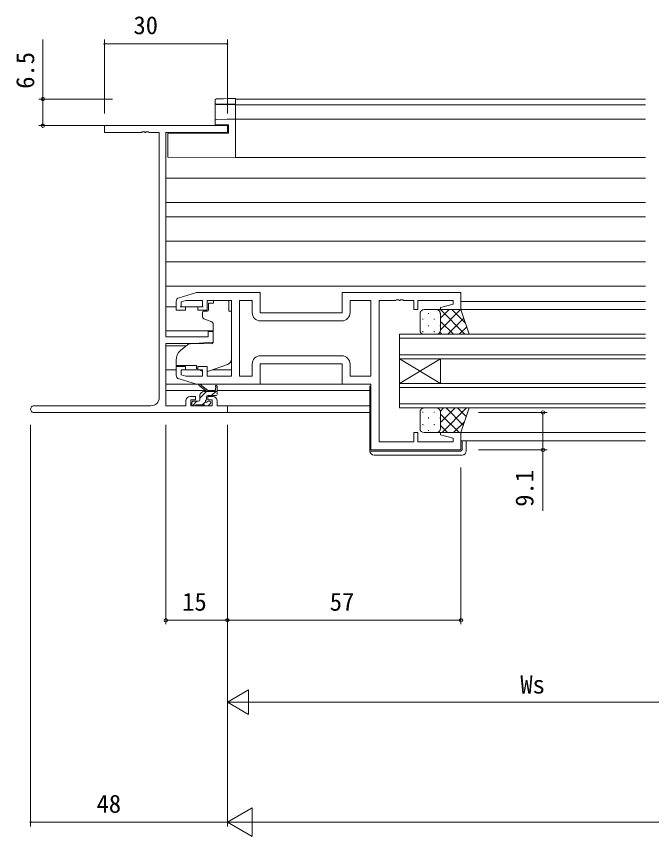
# Model space of a CAD drawing. Units: millimetres, scale not verified. Extents: x -567 to 567, y -403 to 403.
# Drawn here: x -4.3 to 150.7, y -261.4 to -61.2 of the extents above; entities that cross this region are included whole.
import ezdxf
from ezdxf.enums import TextEntityAlignment as Align

# ---------------------------------------------------------------- set-up
doc = ezdxf.new("R2010")
doc.units = ezdxf.units.MM
doc.header["$LTSCALE"] = 2
for name, color, linetype, lineweight in [('0-1_USER1', 4, 'Continuous', 9), ('0-2_YKK_ZWAK', 2, 'Continuous', 9), ('0-3_YKK_11', 7, 'Continuous', 9), ('0-4_YKK_12', 6, 'Continuous', 9)]:
    doc.layers.add(name, color=color, linetype=linetype, lineweight=lineweight)
doc.styles.add('ＭＳ ゴシック', font='')
doc.styles.get('ＭＳ ゴシック').set_extended_font_data('MS Gothic')

msp = doc.modelspace()

# ---------------------------------------------------------------- linework, layer by layer
at = {"layer": '0-1_USER1'}
for p, q in [((44.158, -82.324), (44.158, -81.688)), ((49.158, -82.358), (49.158, -81.558)), ((44.158, -82.414), (44.158, -82.324)), ((44.158, -86.671), (44.158, -82.414)), ((49.158, -82.658), (47.106, -82.623)), ((49.158, -82.358), (49.158, -82.658)), ((49.158, -82.784), (49.158, -83.084)), ((49.158, -85.989), (49.158, -83.084)), ((49.158, -85.989), (49.158, -86.289)), ((44.158, -87.631), (44.158, -86.671)), ((47.132, -87.683), (44.158, -87.631)), ((44.453, -86.371), (47.129, -86.324)), ((49.158, -95.089), (49.158, -86.589)), ((47.458, -89.689), (32.658, -89.818)), ((32.658, -94.945), (32.658, -89.818)), ((49.158, -95.089), (49.158, -95.689)), ((43.758, -131.189), (42.588, -131.189)), ((42.588, -132.189), (42.588, -131.189)), ((43.758, -130.519), (47.558, -130.519)), ((43.758, -130.519), (43.758, -131.189)), ((47.558, -130.519), (47.558, -131.189)), ((47.558, -132.189), (47.558, -131.189)), ((41.058, -133.489), (41.058, -134.539)), ((42.288, -133.189), (41.358, -133.189)), ((42.588, -132.189), (42.588, -132.889)), ((47.558, -133.189), (47.558, -132.189)), ((47.558, -133.189), (48.158, -133.189)), ((48.158, -144.744), (48.158, -133.189)), ((94.158, -137.789), (94.158, -133.789)), ((95.158, -132.789), (98.158, -132.789)), ((96.238, -133.609), (96.238, -133.809)), ((98.393, -132.817), (98.421, -132.789)), ((99.068, -133.609), (99.068, -133.809)), ((99.126, -132.789), (105.126, -138.789)), ((99.158, -134.881), (101.25, -132.789)), ((99.158, -137.709), (104.078, -132.789)), ((99.158, -133.789), (99.158, -137.789)), ((99.158, -133.789), (99.158, -137.789)), ((101.955, -132.789), (105.26, -136.094)), ((41.387, -135.009), (43.387, -135.737)), ((94.823, -135.024), (94.823, -135.224)), ((97.653, -135.024), (97.653, -135.224)), ((99.158, -135.649), (102.298, -138.789)), ((100.907, -138.789), (104.845, -134.851)), ((43.658, -136.185), (43.658, -140.792)), ((94.823, -138.054), (94.823, -138.254)), ((96.238, -136.639), (96.238, -136.839)), ((97.653, -138.054), (97.653, -138.254)), ((99.068, -136.639), (99.068, -136.839)), ((103.735, -138.789), (105.552, -136.972)), ((98.158, -138.789), (95.158, -138.789)), ((99.004, -138.323), (99.469, -138.789)), ((37.421, -141.372), (35.73, -142.791)), ((43.441, -141.091), (38.055, -141.138)), ((34.658, -145.089), (34.658, -146.389)), ((39.658, -146.689), (39.658, -147.186)), ((40.003, -147.347), (39.658, -147.186)), ((40.964, -147.795), (40.308, -147.489)), ((42.53, -147.83), (47.168, -146.155)), ((39.731, -150.989), (32.158, -150.989)), ((42.158, -152.759), (40.339, -151.358)), ((42.758, -152.759), (40.54, -151.076)), ((44.358, -151.633), (44.16, -152.759)), ((44.658, -153.459), (44.658, -151.46)), ((75.658, -150.989), (54.658, -150.989)), ((40.458, -154.386), (42.085, -152.759)), ((40.458, -154.859), (40.458, -153.759)), ((41.458, -152.759), (44.658, -152.759)), ((42.058, -154.698), (42.058, -154.059)), ((42.358, -153.759), (44.358, -153.759)), ((43.33, -153.759), (44.33, -152.759)), ((38.458, -155.459), (38.458, -155.959)), ((38.619, -156.225), (39.685, -155.159)), ((40.158, -155.159), (38.758, -155.159)), ((39.458, -156.059), (41.558, -156.059)), ((41.03, -156.059), (41.829, -155.26)), ((42.858, -155.159), (42.519, -155.159)), ((42.57, -156.171), (43.07, -155.671)), ((38.758, -156.259), (39.258, -156.259)), ((41.758, -156.259), (42.358, -156.259)), ((94.158, -157.789), (94.158, -161.789)), ((94.823, -157.924), (94.823, -157.724)), ((98.158, -156.789), (95.158, -156.789)), ((97.653, -157.924), (97.653, -157.724)), ((99.125, -157.534), (99.869, -156.789)), ((99.158, -160.329), (102.698, -156.789)), ((99.158, -161.789), (99.158, -157.789)), ((99.158, -161.789), (99.158, -157.789)), ((99.526, -162.789), (105.526, -156.789)), ((100.507, -156.789), (104.745, -161.028)), ((103.335, -156.789), (105.452, -158.906)), ((96.238, -159.339), (96.238, -159.139)), ((99.068, -159.339), (99.068, -159.139)), ((99.158, -158.269), (103.678, -162.789)), ((102.355, -162.789), (105.06, -160.084)), ((94.823, -160.954), (94.823, -160.754)), ((97.653, -160.954), (97.653, -160.754)), ((99.158, -161.097), (100.85, -162.789)), ((95.158, -162.789), (98.158, -162.789)), ((96.238, -162.369), (96.238, -162.169)), ((99.068, -162.204), (99.068, -162.169)), ((104.458, -164.789), (104.458, -166.989)), ((105.458, -167.289), (105.458, -164.789)), ((81.958, -166.989), (81.958, -167.289)), ((82.458, -167.289), (81.958, -167.289)), ((104.158, -167.289), (82.458, -167.289)), ((82.958, -168.289), (104.458, -168.289))]:
    msp.add_line(p, q, dxfattribs=at)
for points in [[(44.163, -81.631), (44.163, -81.635), (44.162, -81.639), (44.161, -81.643), (44.161, -81.646), (44.16, -81.65), (44.16, -81.654), (44.16, -81.658), (44.159, -81.661), (44.159, -81.665), (44.159, -81.669), (44.159, -81.673), (44.158, -81.676), (44.158, -81.68), (44.158, -81.684), (44.158, -81.688)], [(44.225, -81.499), (44.222, -81.502), (44.22, -81.505), (44.218, -81.508), (44.215, -81.511), (44.213, -81.514), (44.211, -81.517), (44.209, -81.52), (44.207, -81.523), (44.205, -81.527), (44.203, -81.53), (44.201, -81.533), (44.199, -81.536), (44.197, -81.539), (44.195, -81.543), (44.194, -81.546), (44.192, -81.549), (44.19, -81.553), (44.189, -81.556), (44.187, -81.559), (44.185, -81.563), (44.184, -81.566), (44.182, -81.57), (44.181, -81.573), (44.179, -81.577), (44.178, -81.58), (44.177, -81.584), (44.175, -81.587), (44.174, -81.591), (44.173, -81.595), (44.172, -81.598), (44.171, -81.602), (44.17, -81.605), (44.168, -81.609), (44.168, -81.613), (44.167, -81.616), (44.166, -81.62), (44.165, -81.624), (44.164, -81.628), (44.163, -81.631)], [(44.329, -81.416), (44.327, -81.417), (44.324, -81.419), (44.321, -81.42), (44.318, -81.421), (44.316, -81.423), (44.313, -81.424), (44.31, -81.426), (44.307, -81.428), (44.305, -81.429), (44.302, -81.431), (44.299, -81.433), (44.296, -81.435), (44.293, -81.436), (44.291, -81.438), (44.288, -81.44), (44.285, -81.442), (44.282, -81.444), (44.279, -81.446), (44.276, -81.449), (44.274, -81.451), (44.271, -81.453), (44.268, -81.455), (44.265, -81.457), (44.263, -81.46), (44.26, -81.462), (44.257, -81.465), (44.255, -81.467), (44.252, -81.469), (44.249, -81.472), (44.247, -81.475), (44.244, -81.477), (44.242, -81.48), (44.239, -81.482), (44.237, -81.485), (44.234, -81.488), (44.232, -81.491), (44.229, -81.494), (44.227, -81.496), (44.225, -81.499)], [(44.402, -81.391), (44.401, -81.391), (44.4, -81.392), (44.398, -81.392), (44.397, -81.392), (44.396, -81.392), (44.394, -81.393), (44.393, -81.393), (44.392, -81.393), (44.39, -81.394), (44.389, -81.394), (44.387, -81.395), (44.386, -81.395), (44.384, -81.395), (44.382, -81.396), (44.381, -81.396), (44.379, -81.397), (44.377, -81.397), (44.376, -81.398), (44.374, -81.398), (44.372, -81.399), (44.37, -81.4), (44.368, -81.4), (44.366, -81.401), (44.364, -81.402), (44.362, -81.402), (44.36, -81.403), (44.358, -81.404), (44.356, -81.405), (44.354, -81.405), (44.351, -81.406), (44.349, -81.407), (44.347, -81.408), (44.344, -81.409), (44.342, -81.41), (44.339, -81.411), (44.337, -81.412), (44.334, -81.414), (44.332, -81.415), (44.329, -81.416)], [(44.441, -81.384), (44.44, -81.384), (44.439, -81.384), (44.438, -81.384), (44.437, -81.384), (44.437, -81.384), (44.436, -81.385), (44.435, -81.385), (44.434, -81.385), (44.433, -81.385), (44.432, -81.385), (44.431, -81.385), (44.43, -81.386), (44.429, -81.386), (44.428, -81.386), (44.427, -81.386), (44.426, -81.386), (44.426, -81.386), (44.425, -81.386), (44.424, -81.387), (44.423, -81.387), (44.422, -81.387), (44.421, -81.387), (44.42, -81.387), (44.419, -81.388), (44.418, -81.388), (44.417, -81.388), (44.416, -81.388), (44.415, -81.388), (44.414, -81.389), (44.412, -81.389), (44.411, -81.389), (44.41, -81.389), (44.409, -81.389), (44.408, -81.39), (44.407, -81.39), (44.406, -81.39), (44.405, -81.39), (44.403, -81.391), (44.402, -81.391)], [(44.478, -81.38), (44.477, -81.38), (44.476, -81.38), (44.475, -81.38), (44.474, -81.38), (44.473, -81.38), (44.472, -81.38), (44.471, -81.38), (44.47, -81.381), (44.469, -81.381), (44.468, -81.381), (44.467, -81.381), (44.466, -81.381), (44.465, -81.381), (44.464, -81.381), (44.463, -81.381), (44.462, -81.381), (44.461, -81.381), (44.46, -81.382), (44.459, -81.382), (44.458, -81.382), (44.457, -81.382), (44.456, -81.382), (44.455, -81.382), (44.454, -81.382), (44.453, -81.382), (44.453, -81.382), (44.452, -81.382), (44.451, -81.383), (44.45, -81.383), (44.449, -81.383), (44.448, -81.383), (44.447, -81.383), (44.446, -81.383), (44.445, -81.383), (44.444, -81.383), (44.444, -81.383), (44.443, -81.384), (44.442, -81.384), (44.441, -81.384)], [(47.106, -81.294), (49.158, -81.258), (49.158, -81.558)], [(44.453, -82.703), (49.158, -82.784), (49.158, -82.658)], [(47.129, -86.324), (49.158, -86.289), (49.158, -86.589)], [(47.458, -89.689), (47.458, -87.689), (47.132, -87.683)], [(49.158, -95.689), (32.658, -95.545), (32.658, -94.945)], [(98.158, -138.789), (106.158, -138.789), (104.158, -132.789), (98.158, -132.789)], [(34.658, -146.389), (39.658, -146.389), (39.658, -146.689)], [(82.158, -151.489), (81.958, -151.489), (81.958, -166.989)], [(98.158, -156.789), (106.158, -156.789), (104.158, -162.789), (98.158, -162.789)]]:
    msp.add_lwpolyline(points, dxfattribs=at)
for centre, radius, start, end in [((44.458, -82.324), 0.3, 180.00426, 269.00446), ((44.458, -86.671), 0.3, 91, 180), ((41.358, -133.489), 0.3, 90, 180), ((42.288, -132.889), 0.3, 270, 0), ((95.158, -133.789), 1, 89.9999, 179.9999), ((98.158, -133.789), 1, 359.9999, 89.9999), ((98.158, -133.789), 1, 359.9999, 89.9999), ((41.558, -134.539), 0.5, 180, 250), ((43.158, -136.185), 0.5, 0, 70), ((95.158, -137.789), 1, 179.9999, 269.9999), ((98.158, -137.789), 1, 269.9999, 359.9999), ((98.158, -137.789), 1, 269.9999, 359.9999), ((38.064, -142.138), 1, 90.5, 130), ((43.358, -140.792), 0.3, 270.5, 0), ((37.658, -145.089), 3, 130, 180), ((46.658, -144.744), 1.5, 289.85326, 0), ((41.387, -146.889), 1, 245, 250.79704), ((42.19, -146.889), 1, 273.88684, 289.85326), ((40.358, -151.159), 0.2, 24.41711, 264.41711), ((44.458, -151.46), 0.2, 0, 240), ((41.458, -153.759), 1, 90, 180), ((42.358, -154.059), 0.3, 90, 180), ((44.358, -153.459), 0.3, 270, 0), ((38.758, -155.459), 0.3, 90, 180), ((38.758, -155.959), 0.3, 180, 270), ((39.258, -156.059), 0.2, 270, 0), ((40.158, -154.859), 0.3, 270, 0), ((41.758, -156.059), 0.2, 180, 270), ((42.058, -155.159), 0.25, 123.05573, 326.94427), ((41.758, -154.698), 0.3, 303.05573, 0), ((42.519, -155.459), 0.3, 90, 146.94427), ((42.858, -155.459), 0.3, 315, 90), ((42.358, -155.959), 0.3, 270, 315), ((95.158, -157.789), 1, 90.0001, 180.0001), ((98.158, -157.789), 1, 0.0001, 90.0001), ((98.158, -157.789), 1, 0.0001, 90.0001), ((95.158, -161.789), 1, 180.0001, 270.0001), ((98.158, -161.789), 1, 270.0001, 0.0001), ((98.158, -161.789), 1, 270.0001, 0.0001), ((82.958, -167.289), 1, 180, 270), ((104.158, -166.989), 0.3, 270, 0), ((104.458, -167.289), 1, 270, 0)]:
    msp.add_arc(centre, radius, start, end, dxfattribs=at)
for centre, major_axis, ratio, start_param, end_param in [((47.153, -81.341), (2.7, 0.047), 0.01745, 1.5879449, 2.9480044), ((44.458, -82.414), (-0.3, 0), 0.965547, 0, 1.553343), ((47.153, -82.671), (-2.7, 0.047), 0.01745, 6.1638122, 6.28349), ((47.153, -82.671), (-2.7, 0.047), 0.01745, 4.730147, 6.1638122)]:
    msp.add_ellipse(centre, major_axis=major_axis, ratio=ratio, start_param=start_param, end_param=end_param, dxfattribs=at)
at = {"layer": '0-2_YKK_ZWAK'}
for p, q in [((49.158, -95.689), (49.158, -81.389)), ((49.158, -81.389), (149.158, -81.389)), ((49.158, -82.789), (149.158, -82.789)), ((49.158, -86.289), (149.158, -86.289)), ((49.158, -95.689), (149.158, -95.689)), ((32.158, -100.689), (149.158, -100.689)), ((32.158, -106.643), (149.158, -106.643)), ((32.158, -110.135), (149.158, -110.135)), ((32.158, -116.089), (149.158, -116.089)), ((32.158, -121.089), (149.158, -121.089)), ((32.158, -127.089), (149.158, -127.089)), ((32.158, -132.089), (34.658, -132.089)), ((35.658, -132.089), (41.258, -132.089)), ((104.158, -130.789), (149.158, -130.789)), ((103.913, -132.789), (149.158, -132.789)), ((32.158, -137.976), (43.658, -137.976)), ((89.158, -144.789), (89.158, -138.789)), ((89.158, -138.789), (149.158, -138.789)), ((89.158, -139.789), (149.158, -139.789)), ((32.158, -141.602), (37.147, -141.602)), ((89.158, -143.789), (149.158, -143.789)), ((89.158, -144.789), (89.158, -150.789)), ((89.158, -144.789), (99.158, -150.789)), ((89.158, -150.789), (99.158, -144.789)), ((89.158, -144.789), (149.158, -144.789)), ((99.158, -144.789), (99.158, -150.789)), ((32.158, -147.489), (34.658, -147.489)), ((36.658, -147.489), (40.308, -147.489)), ((43.473, -147.489), (48.158, -147.489)), ((89.158, -156.789), (89.158, -150.789)), ((89.158, -150.789), (149.158, -150.789)), ((89.158, -151.789), (149.158, -151.789)), ((32.158, -152.489), (41.807, -152.489)), ((42.402, -152.489), (44.207, -152.489)), ((44.658, -152.489), (81.958, -152.489)), ((89.158, -155.789), (149.158, -155.789)), ((46.858, -156.259), (81.958, -156.259)), ((81.958, -157.889), (46.858, -157.889)), ((89.158, -156.789), (149.158, -156.789)), ((103.658, -162.789), (149.158, -162.789)), ((104.158, -164.789), (149.158, -164.789))]:
    msp.add_line(p, q, dxfattribs=at)
at = {"layer": '0-3_YKK_11'}
for p, q in [((30.528, -89.519), (30.528, -154.259)), ((55.228, -135.519), (75.088, -135.519)), ((75.088, -144.059), (55.228, -144.059)), ((75.088, -144.059), (55.228, -144.059)), ((28.528, -156.259), (-0.027, -156.259))]:
    msp.add_line(p, q, dxfattribs=at)
for points in [[(37.058, -154.989), (37.058, -156.259), (32.158, -156.259), (32.158, -141.089), (39.158, -141.089), (43.658, -140.695), (43.658, -138.089), (42.458, -138.089), (42.458, -139.389), (32.158, -139.389), (32.158, -89.519), (47.158, -89.519), (47.158, -87.889), (17.158, -87.889), (17.158, -89.519), (26.2, -89.519), (26.383, -89.399), (26.933, -89.399), (27.116, -89.519), (27.2, -89.519), (27.383, -89.399), (27.933, -89.399), (28.116, -89.519), (30.528, -89.519)], [(35.371, -129.875), (39.658, -128.589), (55.158, -128.589), (55.158, -133.589), (75.158, -133.589), (75.158, -128.589), (104.158, -128.589), (104.158, -132.789), (99.198, -132.789), (99.129, -132.267), (102.228, -131.436), (102.228, -130.519), (93.658, -130.519), (93.658, -132.789), (92.658, -132.789), (92.658, -130.519), (90.116, -130.519), (89.933, -130.399), (89.383, -130.399), (89.2, -130.519), (89.116, -130.519), (88.933, -130.399), (88.383, -130.399), (88.2, -130.519), (84.158, -130.519)], [(34.658, -148.745), (34.658, -146.689), (36.958, -146.689), (36.958, -147.489), (35.858, -147.489), (35.858, -148.701), (37.053, -149.059), (41.058, -149.059), (41.058, -147.489), (39.958, -147.489), (39.958, -146.689), (42.258, -146.689), (42.258, -149.059), (48.158, -149.059), (48.158, -130.519), (42.258, -130.519), (42.258, -132.889), (39.958, -132.889), (39.958, -132.089), (41.058, -132.089), (41.058, -130.519), (37.053, -130.519), (35.858, -130.878), (35.858, -132.089), (36.958, -132.089), (36.958, -132.889), (34.658, -132.889), (34.658, -130.833)], [(84.158, -130.519), (84.158, -165.059), (92.658, -165.059), (92.658, -162.789), (93.658, -162.789), (93.658, -165.059), (102.228, -165.059), (102.228, -164.142), (99.129, -163.311), (99.198, -162.789), (104.158, -162.789), (104.158, -166.989), (82.158, -166.989), (82.158, -150.989), (75.158, -150.989), (75.158, -145.989), (55.158, -145.989), (55.158, -150.989), (39.658, -150.989), (35.371, -149.703)], [(53.228, -146.059), (53.228, -149.059), (50.088, -149.059), (50.088, -130.519), (53.228, -130.519), (53.228, -133.519)], [(77.088, -133.519), (77.088, -130.519), (82.158, -130.519), (82.158, -149.059), (77.088, -149.059), (77.088, -146.059)], [(43.658, -153.989), (42.358, -153.989), (42.358, -154.789), (43.458, -154.789), (43.458, -156.259), (38.258, -156.259), (38.258, -154.789), (39.358, -154.789), (39.358, -153.989), (38.058, -153.989)], [(-0.027, -157.889), (47.158, -157.889), (47.158, -156.259), (44.658, -156.259), (44.658, -154.989)]]:
    msp.add_lwpolyline(points, dxfattribs=at)
for centre, radius, start, end in [((35.658, -130.833), 1, 106.69926, 180.00004), ((55.228, -133.519), 2, 180.00001, 269.99999), ((75.088, -133.519), 2, 270.00001, 359.99999), ((55.228, -146.059), 2, 90.00001, 179.99999), ((75.088, -146.059), 2, 0.00001, 89.99999), ((35.658, -148.745), 1, 179.99996, 253.30074), ((38.058, -154.989), 1, 90.00001, 179.99999), ((43.658, -154.989), 1, 0.00001, 89.99999), ((28.528, -154.259), 2, 270.00001, 359.99999), ((-0.027, -157.074), 0.815, 89.99999, 270.00001)]:
    msp.add_arc(centre, radius, start, end, dxfattribs=at)
at = {"layer": '0-4_YKK_12'}
for p, q in [((17.158, -84.889), (17.158, -66.889)), ((47.158, -67.889), (17.158, -67.889)), ((47.158, -84.889), (47.158, -66.889)), ((19.158, -81.389), (1.158, -81.389)), ((19.158, -87.889), (1.158, -87.889)), ((108.458, -157.889), (125.158, -157.889)), ((-0.842, -160.889), (-0.842, -258.889)), ((32.158, -160.889), (32.158, -209.587)), ((47.158, -160.889), (47.158, -209.587)), ((47.158, -160.889), (47.158, -258.889)), ((47.158, -160.889), (47.158, -258.889)), ((108.458, -166.989), (125.158, -166.989)), ((47.158, -171.289), (47.158, -209.587)), ((104.158, -171.289), (104.158, -209.587)), ((47.158, -191.587), (47.158, -229.587)), ((47.158, -208.587), (32.158, -208.587)), ((47.158, -208.587), (104.158, -208.587)), ((47.158, -228.587), (52.354, -225.587)), ((52.354, -231.587), (52.354, -225.587)), ((47.158, -228.587), (52.354, -231.587)), ((47.158, -228.587), (57.55, -228.587)), ((53.158, -228.587), (191.158, -228.587)), ((47.158, -257.889), (53.22, -254.389)), ((53.22, -254.389), (53.22, -261.389)), ((47.158, -257.889), (-0.842, -257.889)), ((47.158, -257.889), (53.22, -261.389)), ((47.158, -257.889), (59.282, -257.889)), ((380.158, -257.889), (54.158, -257.889))]:
    msp.add_line(p, q, dxfattribs=at)
for points in [[(2.158, -87.889), (2.158, -81.389), (2.158, -66.889)], [(124.158, -157.889), (124.158, -166.989), (124.158, -181.889)]]:
    msp.add_lwpolyline(points, dxfattribs=at)
for centre in [(2.158, -81.389), (2.158, -87.889), (124.158, -157.889), (124.158, -166.989), (32.158, -208.587), (47.158, -208.587), (47.158, -208.587), (104.158, -208.587)]:
    msp.add_circle(centre, 0.425, dxfattribs=at)
for centre, start, end in [((17.158, -67.889), 0, 180), ((17.158, -67.889), 180, 0), ((47.158, -67.889), 0, 180), ((47.158, -67.889), 180, 0), ((-0.842, -257.889), 0, 180), ((-0.842, -257.889), 180, 0)]:
    msp.add_arc(centre, 0.106, start, end, dxfattribs=at)

# ---------------------------------------------------------------- texts
at = {"layer": '0-4_YKK_12', "style": 'ＭＳ ゴシック'}
for s, p in [('30', (24.25, -66.889)), ('15', (36.138, -207.587)), ('57', (72.138, -207.587)), ('Ws', (118.638, -227.787)), ('48', (15.25, -256.889))]:
    msp.add_text(s, height=4.399, dxfattribs=at).set_placement(p, align=Align.BOTTOM_LEFT)
for s, p in [('6.5', (1.358, -78.889)), ('9.1', (123.158, -180.889))]:
    msp.add_text(s, height=4.399, rotation=90, dxfattribs=at).set_placement(p, align=Align.BOTTOM_LEFT)

doc.saveas('drawing.dxf')
